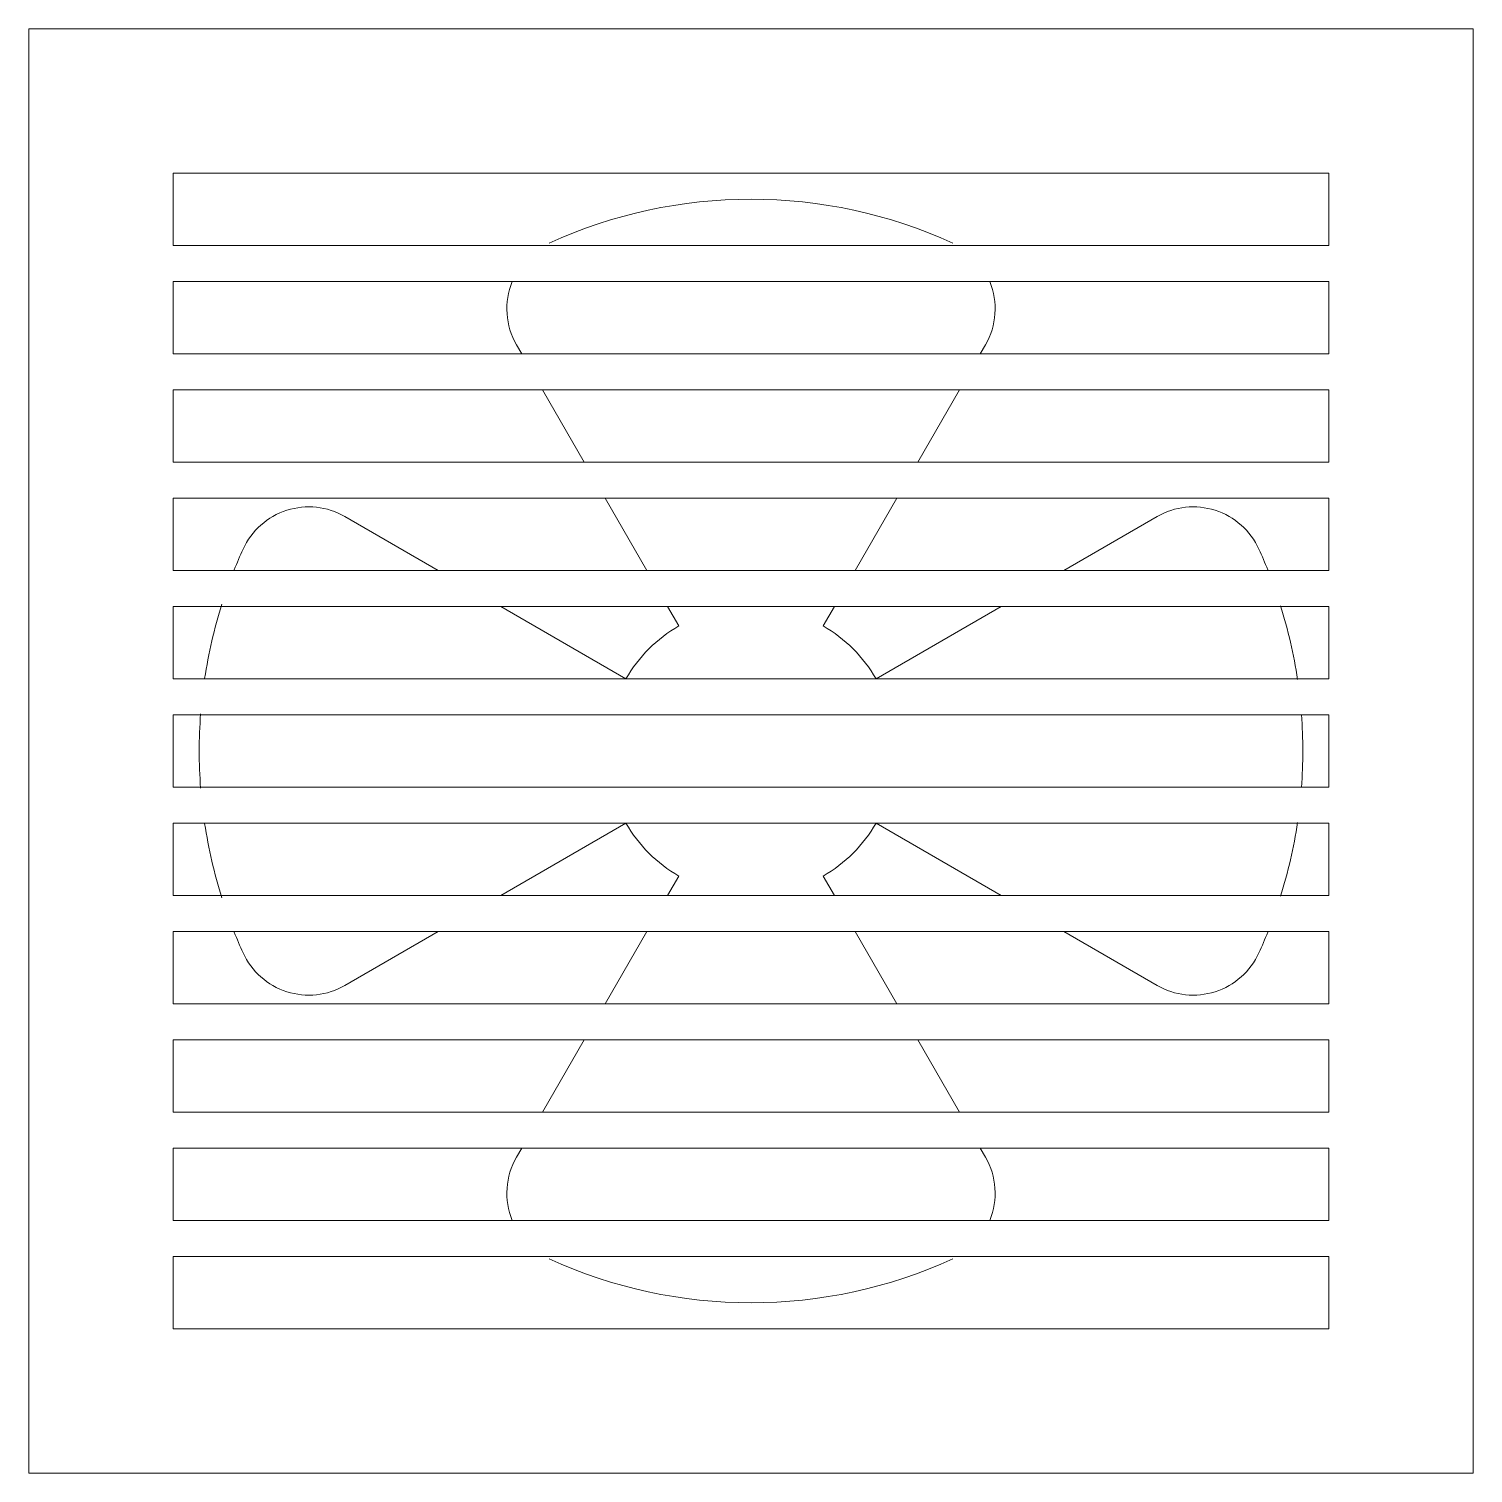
# Model space of a CAD drawing. Header units: millimetres. Extents: x -100 to 100, y -100 to 100.
import ezdxf

# ---------------------------------------------------------------- set-up
doc = ezdxf.new("R2010")
doc.units = ezdxf.units.MM
doc.header["$LTSCALE"] = 100
doc.layers.add('M-EQPM', color=50, linetype='Continuous', lineweight=9)

msp = doc.modelspace()

# ---------------------------------------------------------------- linework, layer by layer
at = {"layer": 'M-EQPM'}
for p, q in [((-100, -100), (-100, 100)), ((-100, 100), (100, 100)), ((100, 100), (100, -100)), ((80, 80), (-80, 80)), ((-80, 80), (-80, 70)), ((80, 70), (80, 80)), ((-80, 70), (80, 70)), ((80, 65), (-80, 65)), ((-80, 65), (-80, 55)), ((80, 55), (80, 65)), ((-31.75, 55), (-32.47, 56.24)), ((32.47, 56.24), (31.75, 55)), ((-80, 55), (80, 55)), ((80, 50), (-80, 50)), ((-80, 50), (-80, 40)), ((-23.09, 40), (-28.87, 50)), ((28.87, 50), (23.09, 40)), ((80, 40), (80, 50)), ((-80, 40), (80, 40)), ((80, 35), (-80, 35)), ((-80, 35), (-80, 25)), ((-14.43, 25), (-20.21, 35)), ((20.21, 35), (14.43, 25)), ((80, 25), (80, 35)), ((-56.24, 32.47), (-43.3, 25)), ((43.3, 25), (56.24, 32.47)), ((-80, 25), (80, 25)), ((80, 20), (-80, 20)), ((-80, 20), (-80, 10)), ((-34.64, 20), (-17.32, 10)), ((80, 10), (80, 20)), ((-10, 17.32), (-11.55, 20)), ((11.55, 20), (10, 17.32)), ((17.32, 10), (34.64, 20)), ((-80, 10), (80, 10)), ((80, 5), (-80, 5)), ((-80, 5), (-80, -5)), ((80, -5), (80, 5)), ((-80, -5), (80, -5)), ((80, -10), (-80, -10)), ((-80, -10), (-80, -20)), ((-17.32, -10), (-34.64, -20)), ((34.64, -20), (17.32, -10)), ((80, -20), (80, -10)), ((-11.55, -20), (-10, -17.32)), ((10, -17.32), (11.55, -20)), ((-80, -20), (80, -20)), ((80, -25), (-80, -25)), ((-80, -25), (-80, -35)), ((-43.3, -25), (-56.24, -32.47)), ((-20.21, -35), (-14.43, -25)), ((14.43, -25), (20.21, -35)), ((56.24, -32.47), (43.3, -25)), ((80, -35), (80, -25)), ((-80, -35), (80, -35)), ((80, -40), (-80, -40)), ((-80, -40), (-80, -50)), ((-28.87, -50), (-23.09, -40)), ((23.09, -40), (28.87, -50)), ((80, -50), (80, -40)), ((-80, -50), (80, -50)), ((-80, -55), (-80, -65)), ((80, -55), (-80, -55)), ((-32.47, -56.24), (-31.75, -55)), ((31.75, -55), (32.47, -56.24)), ((80, -65), (80, -55)), ((-80, -65), (80, -65)), ((80, -70), (-80, -70)), ((-80, -70), (-80, -80)), ((80, -80), (80, -70)), ((-80, -80), (80, -80)), ((100, -100), (-100, -100))]:
    msp.add_line(p, q, dxfattribs=at)
for centre, radius, start, end in [((0, 9.03), 67.38, 65.4831, 114.5169), ((-23.81, 61.24), 10, 157.8524, 210), ((23.81, 61.24), 10, 330, 22.1476), ((-61.24, 23.81), 10, 60, 155.4831), ((61.24, 23.81), 10, 24.5169, 120), ((-9.03, 0), 67.38, 155.4831, 158.1419), ((9.03, 0), 67.38, 21.8581, 24.5169), ((-9.03, 0), 67.38, 162.4319, 171.4319), ((9.03, 0), 67.38, 8.4439, 17.3694), ((0, 0), 20, 120, 150), ((0, 0), 20, 30, 60), ((-9.03, 0), 67.38, 175.6053, 184.3947), ((9.03, 0), 67.38, 355.7159, 4.2841), ((0, 0), 20, 210, 240), ((0, 0), 20, 300, 330), ((9.03, 0), 67.38, 342.6306, 351.5561), ((-9.03, 0), 67.38, 188.5681, 197.5681), ((-9.03, 0), 67.38, 201.8581, 204.5169), ((9.03, 0), 67.38, 335.4831, 338.1419), ((-61.24, -23.81), 10, 204.5169, 300), ((61.24, -23.81), 10, 240, 335.4831), ((-23.81, -61.24), 10, 150, 202.1476), ((23.81, -61.24), 10, 337.8524, 30), ((0, -9.03), 67.38, 245.4831, 294.5169)]:
    msp.add_arc(centre, radius, start, end, dxfattribs=at)

doc.saveas('drawing.dxf')
